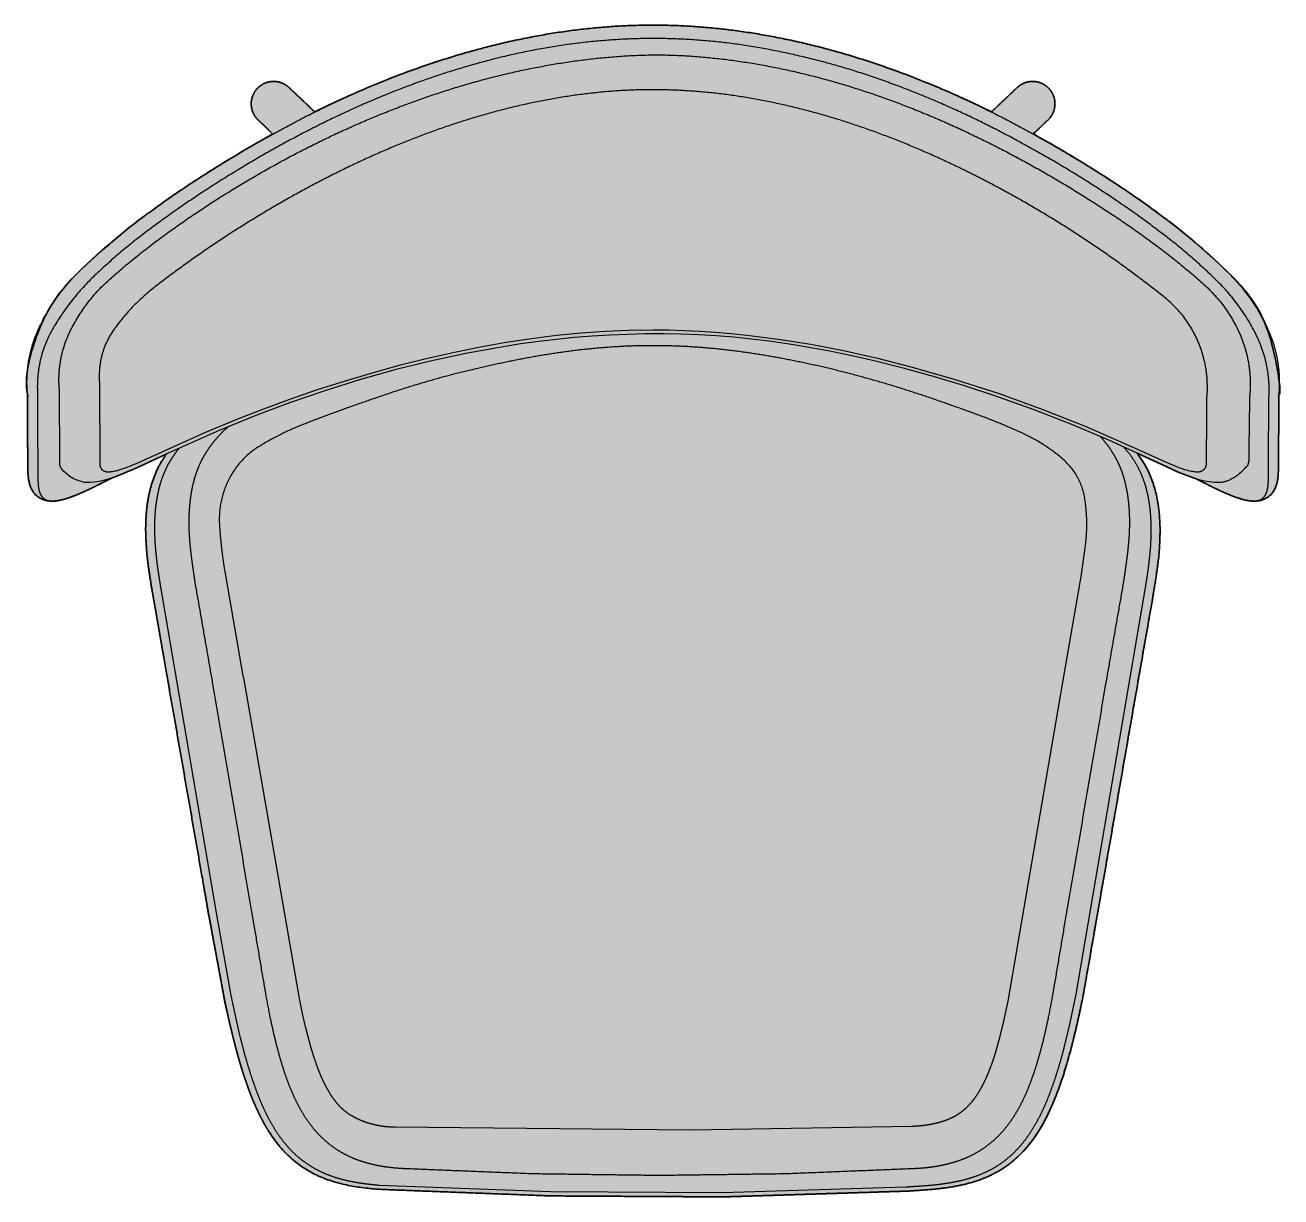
# Model space of a CAD drawing. Header units: millimetres. Extents: x 0 to 1816, y -990 to 745.
# Drawn here: x 57 to 757, y -990 to -336 of the extents above; entities that cross this region are included whole.
import ezdxf

# ---------------------------------------------------------------- set-up
doc = ezdxf.new("R2010")
doc.units = ezdxf.units.MM
doc.layers.add('Blocks', color=7, linetype='Continuous')
doc.layers.add('Blocks$Fill', color=7, linetype='Continuous', true_color=0xffffff)
doc.layers.add('Blocks$Inner', color=7, linetype='Continuous', lineweight=25, true_color=0x007f00)
doc.layers.add('Blocks$Outline', color=7, linetype='Continuous', lineweight=35, true_color=0xff3f3f)

# ---------------------------------------------------------------- blocks, each defined once
blk = doc.blocks.new('Dapper Lounge Chair Top')
at = {"layer": 'Blocks$Fill'}
blk.add_hatch(color=256, dxfattribs=at).paths.add_polyline_path([(-7.65, 166.85), (-8.65, 165.46), (-9.6, 164.03), (-10.51, 162.57), (-11.37, 161.08), (-12.17, 159.56), (-12.93, 158.02), (-13.65, 156.45), (-14.31, 154.87), (-14.93, 153.26), (-15.49, 151.64), (-16.01, 150), (-16.5, 148.35), (-16.94, 146.69), (-17.34, 145.02), (-17.69, 143.34), (-18.01, 141.65), (-18.3, 139.95), (-18.54, 138.25), (-18.76, 136.55), (-18.94, 134.84), (-19.09, 133.12), (-19.2, 131.41), (-19.36, 127.97), (-19.4, 124.53), (-19.34, 121.1), (-19.19, 117.66), (-18.98, 114.23), (-18.69, 110.8), (-18.32, 107.39), (-17.4, 100.57), (-16.89, 97.17), (-16.35, 93.77), (-15.78, 90.38), (15.78, -90.38), (24.88, -139.26), (27.55, -151.41), (30.53, -163.49), (32.16, -169.5), (33.91, -175.47), (35.8, -181.41), (37.86, -187.28), (38.95, -190.2), (40.1, -193.09), (41.31, -195.96), (42.57, -198.81), (43.91, -201.63), (45.31, -204.41), (46.8, -207.14), (48.36, -209.83), (49.18, -211.16), (50.02, -212.47), (50.88, -213.77), (51.77, -215.04), (52.68, -216.31), (53.62, -217.55), (54.58, -218.77), (55.57, -219.97), (56.59, -221.14), (57.63, -222.29), (58.7, -223.42), (59.8, -224.52), (60.92, -225.59), (62.07, -226.63), (63.24, -227.64), (64.45, -228.62), (65.67, -229.57), (66.91, -230.48), (68.18, -231.36), (69.48, -232.21), (70.79, -233.01), (72.11, -233.79), (73.46, -234.53), (74.83, -235.23), (76.21, -235.9), (77.6, -236.53), (79, -237.13), (80.42, -237.7), (81.84, -238.24), (83.28, -238.74), (84.73, -239.22), (86.18, -239.66), (87.64, -240.07), (89.1, -240.46), (92.04, -241.16), (94.99, -241.77), (97.97, -242.29), (100.93, -242.73), (103.91, -243.11), (109.92, -243.71), (206.56, -247.42), (303.27, -247.96), (406.47, -244.71), (416.43, -244.04), (421.41, -243.59), (426.37, -243.01), (428.85, -242.65), (431.33, -242.25), (433.8, -241.79), (436.25, -241.27), (438.71, -240.69), (441.14, -240.04), (443.56, -239.31), (445.96, -238.5), (447.15, -238.06), (448.33, -237.6), (449.51, -237.12), (450.68, -236.62), (451.84, -236.09), (452.98, -235.54), (454.12, -234.96), (455.25, -234.37), (456.37, -233.74), (457.47, -233.09), (458.56, -232.42), (459.64, -231.73), (460.7, -231.01), (461.75, -230.26), (462.78, -229.5), (463.79, -228.71), (464.79, -227.89), (465.78, -227.06), (466.74, -226.2), (467.68, -225.33), (468.61, -224.43), (469.52, -223.51), (470.41, -222.58), (471.29, -221.63), (472.14, -220.65), (472.98, -219.67), (473.79, -218.66), (474.59, -217.65), (476.14, -215.57), (477.61, -213.44), (479.02, -211.27), (480.36, -209.05), (481.65, -206.8), (482.87, -204.51), (484.04, -202.2), (485.16, -199.86), (486.24, -197.5), (487.27, -195.11), (489.2, -190.3), (490.99, -185.43), (492.65, -180.52), (494.2, -175.57), (497.02, -165.6), (499.54, -155.54), (501.83, -145.43), (503.93, -135.28), (527.06, -2.93), (529.37, 10.31), (531.69, 23.54), (534, 36.78), (536.31, 50.01), (538.62, 63.25), (540.93, 76.48), (543.23, 89.72), (545.28, 103), (545.71, 106.33), (546.07, 109.67), (546.36, 113.02), (546.58, 116.37), (546.72, 119.73), (546.77, 123.08), (546.73, 126.44), (546.6, 129.8), (546.5, 131.48), (546.36, 133.15), (546.19, 134.82), (545.99, 136.49), (545.76, 138.15), (545.5, 139.81), (545.2, 141.46), (544.87, 143.11), (544.51, 144.75), (544.1, 146.38), (543.65, 148), (543.15, 149.6), (542.62, 151.19), (542.04, 152.76), (541.41, 154.32), (540.75, 155.87), (540.05, 157.37), (539.31, 158.85), (538.52, 160.3), (537.69, 161.72), (536.82, 163.12), (535.9, 164.49), (534.94, 165.83), (533.93, 167.15), (556.95, 156.61), (561.36, 154.8), (565.83, 153.15), (567, 152.78), (580.58, 146.05), (582.01, 145.42), (583.43, 144.79), (584.86, 144.18), (587.75, 143.03), (589.21, 142.5), (590.69, 142), (592.17, 141.54), (592.92, 141.33), (593.68, 141.13), (594.43, 140.95), (595.2, 140.79), (595.96, 140.66), (596.73, 140.54), (597.12, 140.5), (597.5, 140.46), (597.89, 140.43), (598.28, 140.41), (598.49, 140.4), (599.09, 140.39), (599.7, 140.39), (600, 140.4), (600.3, 140.42), (600.61, 140.44), (600.91, 140.47), (601.21, 140.5), (601.51, 140.54), (601.81, 140.59), (602.11, 140.64), (602.41, 140.69), (602.7, 140.76), (603, 140.83), (603.29, 140.9), (603.58, 140.99), (603.87, 141.08), (604.16, 141.18), (604.45, 141.28), (604.73, 141.39), (605.01, 141.51), (605.28, 141.64), (605.56, 141.77), (605.83, 141.91), (606.09, 142.05), (606.35, 142.21), (606.61, 142.37), (606.86, 142.53), (607.11, 142.71), (607.36, 142.89), (607.6, 143.07), (607.83, 143.27), (608.06, 143.47), (608.28, 143.67), (608.5, 143.88), (608.71, 144.1), (608.92, 144.32), (609.12, 144.55), (609.32, 144.78), (609.5, 145.02), (609.69, 145.26), (609.86, 145.51), (610.04, 145.76), (610.2, 146.01), (610.36, 146.27), (610.51, 146.53), (610.66, 146.8), (610.8, 147.07), (610.93, 147.34), (611.06, 147.61), (611.18, 147.89), (611.3, 148.17), (611.41, 148.45), (611.52, 148.73), (611.62, 149.02), (611.81, 149.6), (611.98, 150.18), (612.05, 150.47), (612.13, 150.77), (612.19, 151.07), (612.46, 152.56), (612.51, 152.86), (612.55, 153.16), (612.59, 153.46), (612.62, 153.76), (612.67, 154.36), (612.71, 154.97), (612.78, 156.18), (612.83, 157.39), (612.87, 158.61), (612.91, 159.82), (612.92, 162.53), (613.1, 200.49), (613.26, 202.89), (613.33, 205.28), (613.34, 207.65), (613.27, 210.01), (613.13, 212.35), (612.91, 214.67), (612.61, 216.98), (612.25, 219.27), (611.8, 221.54), (611.29, 223.8), (610.7, 226.04), (610.03, 228.27), (609.29, 230.48), (608.47, 232.67), (607.58, 234.85), (606.62, 237.01), (605.6, 239.15), (604.53, 241.26), (603.42, 243.34), (602.27, 245.38), (601.08, 247.4), (599.85, 249.39), (598.57, 251.34), (597.25, 253.27), (595.89, 255.17), (594.48, 257.03), (593.04, 258.87), (591.55, 260.67), (590.02, 262.45), (588.44, 264.19), (586.83, 265.91), (585.17, 267.59), (578.36, 274.16), (571.39, 280.5), (564.24, 286.63), (556.93, 292.54), (549.47, 298.27), (541.91, 303.85), (534.25, 309.29), (526.48, 314.6), (510.7, 324.84), (494.66, 334.66), (476.05, 345.3), (484.05, 352.9), (484.42, 353.26), (484.77, 353.62), (484.93, 353.79), (485.08, 353.96), (485.23, 354.13), (485.36, 354.3), (485.63, 354.64), (485.88, 354.98), (486.12, 355.34), (486.34, 355.7), (486.56, 356.07), (486.76, 356.44), (486.94, 356.83), (487.12, 357.22), (487.28, 357.61), (487.43, 358.01), (487.56, 358.42), (487.68, 358.83), (487.79, 359.24), (487.88, 359.66), (487.96, 360.08), (488.02, 360.5), (488.07, 360.92), (488.11, 361.35), (488.13, 361.78), (488.13, 362.2), (488.12, 362.63), (488.1, 363.05), (488.06, 363.48), (488.01, 363.9), (487.94, 364.33), (487.86, 364.74), (487.76, 365.16), (487.65, 365.57), (487.53, 365.98), (487.39, 366.38), (487.24, 366.78), (487.07, 367.18), (486.89, 367.56), (486.7, 367.95), (486.5, 368.32), (486.28, 368.69), (486.05, 369.05), (485.81, 369.4), (485.55, 369.74), (485.29, 370.08), (485.01, 370.4), (484.72, 370.72), (484.43, 371.02), (484.12, 371.32), (483.8, 371.6), (483.47, 371.88), (483.13, 372.14), (482.79, 372.39), (482.43, 372.63), (482.07, 372.85), (481.7, 373.07), (481.33, 373.27), (480.94, 373.45), (480.55, 373.63), (480.16, 373.79), (479.76, 373.94), (479.35, 374.07), (478.94, 374.19), (478.53, 374.3), (478.11, 374.39), (477.69, 374.47), (477.27, 374.53), (476.85, 374.58), (476.42, 374.61), (476, 374.63), (475.57, 374.64), (475.14, 374.63), (474.72, 374.61), (474.29, 374.57), (473.87, 374.51), (473.45, 374.45), (473.03, 374.36), (472.61, 374.27), (472.2, 374.16), (471.79, 374.03), (471.39, 373.9), (470.99, 373.74), (470.59, 373.58), (470.21, 373.4), (469.82, 373.21), (469.45, 373), (469.08, 372.79), (468.72, 372.56), (468.37, 372.31), (468.2, 372.18), (468.01, 372.05), (467.83, 371.9), (467.64, 371.74), (467.25, 371.4), (466.84, 371.03), (452.68, 357.59), (440.34, 363.53), (427.86, 369.16), (419.2, 372.84), (410.48, 376.35), (401.69, 379.7), (392.84, 382.88), (383.93, 385.89), (374.96, 388.7), (365.93, 391.34), (356.85, 393.78), (347.72, 396.03), (338.54, 398.06), (329.31, 399.88), (320.04, 401.49), (310.74, 402.86), (301.41, 403.99), (292.05, 404.88), (282.66, 405.53), (273.26, 405.92), (263.86, 406.05), (254.46, 405.92), (245.07, 405.53), (235.68, 404.88), (226.32, 404), (216.99, 402.86), (207.68, 401.49), (198.41, 399.89), (189.19, 398.07), (180.01, 396.04), (170.88, 393.79), (161.79, 391.34), (152.77, 388.71), (143.8, 385.89), (134.88, 382.89), (126.03, 379.71), (117.24, 376.37), (108.52, 372.85), (99.87, 369.17), (87.35, 363.53), (74.99, 357.57), (60.81, 371.03), (60.4, 371.4), (60.01, 371.74), (59.82, 371.9), (59.63, 372.05), (59.45, 372.18), (59.28, 372.31), (58.93, 372.55), (58.57, 372.78), (58.2, 373), (57.83, 373.21), (57.44, 373.4), (57.06, 373.58), (56.67, 373.74), (56.27, 373.89), (55.86, 374.03), (55.46, 374.16), (55.05, 374.27), (54.63, 374.36), (54.21, 374.44), (53.79, 374.51), (53.37, 374.57), (52.94, 374.6), (52.52, 374.63), (52.09, 374.64), (51.67, 374.63), (51.24, 374.61), (50.82, 374.58), (50.39, 374.53), (49.97, 374.47), (49.55, 374.39), (49.13, 374.3), (48.72, 374.2), (48.31, 374.08), (47.91, 373.95), (47.51, 373.8), (47.11, 373.64), (46.72, 373.47), (46.34, 373.28), (45.96, 373.08), (45.59, 372.87), (45.23, 372.64), (44.88, 372.4), (44.53, 372.15), (44.2, 371.89), (43.87, 371.62), (43.55, 371.34), (43.24, 371.04), (42.94, 370.74), (42.65, 370.43), (42.38, 370.1), (42.11, 369.77), (41.86, 369.43), (41.62, 369.08), (41.38, 368.72), (41.17, 368.35), (40.96, 367.98), (40.77, 367.6), (40.59, 367.21), (40.42, 366.82), (40.27, 366.42), (40.13, 366.02), (40.01, 365.61), (39.9, 365.2), (39.8, 364.78), (39.72, 364.37), (39.65, 363.95), (39.59, 363.52), (39.55, 363.1), (39.53, 362.67), (39.52, 362.25), (39.52, 361.82), (39.54, 361.39), (39.57, 360.97), (39.62, 360.55), (39.68, 360.12), (39.76, 359.71), (39.85, 359.29), (39.95, 358.88), (40.07, 358.47), (40.2, 358.06), (40.35, 357.66), (40.51, 357.27), (40.68, 356.88), (40.87, 356.49), (41.07, 356.12), (41.28, 355.75), (41.5, 355.38), (41.74, 355.03), (41.99, 354.68), (42.25, 354.35), (42.38, 354.18), (42.53, 354), (42.69, 353.83), (42.85, 353.65), (43.21, 353.28), (43.6, 352.9), (51.62, 345.28), (33.07, 334.67), (17.02, 324.86), (1.24, 314.61), (-6.52, 309.31), (-14.19, 303.87), (-21.75, 298.28), (-29.2, 292.55), (-36.52, 286.65), (-43.67, 280.52), (-50.64, 274.18), (-57.45, 267.61), (-59.11, 265.93), (-60.72, 264.21), (-62.3, 262.47), (-63.83, 260.69), (-65.32, 258.89), (-66.76, 257.05), (-68.17, 255.19), (-69.53, 253.29), (-70.85, 251.37), (-72.13, 249.41), (-73.37, 247.42), (-74.56, 245.41), (-75.71, 243.36), (-76.82, 241.28), (-77.88, 239.17), (-78.91, 237.04), (-79.87, 234.87), (-80.77, 232.7), (-81.58, 230.5), (-82.32, 228.29), (-82.99, 226.07), (-83.58, 223.83), (-84.1, 221.57), (-84.54, 219.29), (-84.91, 217), (-85.21, 214.7), (-85.42, 212.37), (-85.57, 210.03), (-85.64, 207.68), (-85.63, 205.31), (-85.55, 202.92), (-85.4, 200.52), (-85.22, 162.55), (-85.2, 161.22), (-85.18, 159.89), (-85.17, 158.55), (-85.14, 157.22), (-85.07, 155.89), (-84.98, 154.56), (-84.86, 153.24), (-84.82, 152.91), (-84.77, 152.58), (-84.72, 152.25), (-84.67, 151.92), (-84.53, 151.27), (-84.39, 150.62), (-84.3, 150.3), (-84.22, 149.97), (-84.12, 149.65), (-84.02, 149.34), (-83.92, 149.02), (-83.81, 148.71), (-83.69, 148.4), (-83.57, 148.09), (-83.43, 147.78), (-83.3, 147.48), (-83.15, 147.18), (-83, 146.88), (-82.84, 146.59), (-82.67, 146.3), (-82.5, 146.02), (-82.32, 145.74), (-82.13, 145.46), (-81.93, 145.19), (-81.73, 144.93), (-81.52, 144.67), (-81.3, 144.42), (-81.08, 144.17), (-80.85, 143.93), (-80.61, 143.7), (-80.36, 143.48), (-80.11, 143.26), (-79.86, 143.05), (-79.59, 142.84), (-79.32, 142.65), (-79.05, 142.46), (-78.77, 142.28), (-78.48, 142.11), (-78.19, 141.95), (-77.9, 141.79), (-77.6, 141.65), (-77.29, 141.51), (-76.99, 141.38), (-76.68, 141.26), (-76.36, 141.15), (-76.05, 141.04), (-75.73, 140.95), (-75.41, 140.86), (-75.08, 140.78), (-74.76, 140.71), (-74.43, 140.64), (-74.1, 140.59), (-73.77, 140.54), (-73.44, 140.49), (-73.11, 140.46), (-72.78, 140.43), (-72.45, 140.41), (-72.12, 140.4), (-71.45, 140.39), (-70.78, 140.4), (-70.39, 140.42), (-70, 140.44), (-69.61, 140.48), (-69.23, 140.52), (-68.45, 140.63), (-67.67, 140.76), (-66.9, 140.92), (-66.13, 141.09), (-65.37, 141.29), (-64.61, 141.5), (-63.11, 141.96), (-61.61, 142.46), (-60.14, 143), (-57.21, 144.16), (-55.76, 144.78), (-54.32, 145.42), (-52.88, 146.05), (-48.61, 148.07), (-38.45, 153.22), (-37.03, 153.72), (-34.22, 154.79), (-31.41, 155.94), (-27.01, 157.86)], flags=0)
at = {"layer": 'Blocks$Inner'}
for p, q in [((60.81, 371.03), (74.99, 357.57)), ((452.68, 357.59), (466.84, 371.03)), ((51.62, 345.28), (43.6, 352.9)), ((484.05, 352.9), (476.05, 345.3))]:
    blk.add_line(p, q, dxfattribs=at)
for points in [[(593.55, 158.04), (592.63, 157.13), (591.88, 156.42), (591.2, 155.81), (590.5, 155.23), (590.16, 154.95), (589.8, 154.68), (589.45, 154.41), (589.08, 154.16), (588.73, 153.91), (588.36, 153.68), (588, 153.45), (587.63, 153.23), (587.07, 152.92), (586.53, 152.64), (586, 152.38), (585.47, 152.14), (584.96, 151.92), (584.46, 151.73), (583.98, 151.55), (583.51, 151.39), (583.19, 151.29), (582.87, 151.19), (582.54, 151.11), (582.21, 151.04), (581.88, 150.98), (581.54, 150.93), (580.82, 150.84), (580.09, 150.77), (579.36, 150.73), (578.63, 150.71), (577.9, 150.72), (576.65, 150.79), (575.41, 150.91), (574.17, 151.06), (572.94, 151.26), (571.71, 151.49), (570.5, 151.77), (569.29, 152.08), (568.1, 152.44), (565.83, 153.15), (561.36, 154.8), (556.95, 156.61), (552.6, 158.56), (517.75, 174.58), (497.54, 183.15), (476.5, 191.33), (454.51, 199.16), (437, 204.88), (420.3, 209.92), (403.39, 214.58), (387.19, 218.64), (378.99, 220.54), (362.47, 224.02), (345.57, 227.1), (338.62, 228.22), (328.7, 229.65), (318.79, 230.86), (308.9, 231.85), (299.01, 232.63), (289.12, 233.2), (279.24, 233.56), (269.36, 233.73), (259.47, 233.69), (249.58, 233.46), (239.68, 233.03), (229.77, 232.41), (219.86, 231.61), (209.94, 230.62), (200.01, 229.44), (190.07, 228.09), (180.12, 226.56), (160.21, 222.97), (140.28, 218.69), (120.36, 213.75), (100.46, 208.17), (80.6, 201.97), (60.84, 195.16), (41.19, 187.79), (21.7, 179.88), (-6.87, 167.22), (-23.57, 159.42), (-27.01, 157.86), (-28.48, 157.21), (-31.41, 155.94), (-34.22, 154.79), (-37.03, 153.72), (-38.38, 153.24), (-39.73, 152.79), (-41.08, 152.37), (-42.43, 151.99), (-43.77, 151.65), (-45.13, 151.35), (-47.87, 150.9), (-50.48, 150.71), (-51.24, 150.71), (-51.99, 150.72), (-52.75, 150.77), (-53.51, 150.84), (-54.33, 151.04), (-55.14, 151.26), (-55.95, 151.5), (-56.75, 151.78), (-57.54, 152.07), (-59.62, 152.88), (-60.38, 153.32), (-61.12, 153.79), (-61.85, 154.29), (-62.56, 154.81), (-63.25, 155.36), (-63.93, 155.93), (-64.58, 156.52), (-65.21, 157.13), (-65.82, 157.77), (-65.9, 157.85)], [(-45.21, 206.3), (-45.01, 161.43), (-45.01, 161.2), (-44.99, 160.97), (-44.98, 160.74), (-44.95, 160.51), (-44.92, 160.31), (-44.89, 160.1), (-44.86, 160), (-44.84, 159.9), (-44.82, 159.8), (-44.79, 159.7), (-44.76, 159.61), (-44.74, 159.52), (-44.71, 159.44), (-44.68, 159.35), (-44.64, 159.26), (-44.61, 159.17), (-44.57, 159.09), (-44.53, 159), (-44.49, 158.93), (-44.45, 158.85), (-44.41, 158.77), (-44.36, 158.7), (-44.32, 158.63), (-44.27, 158.56), (-44.22, 158.48), (-44.17, 158.42), (-44.12, 158.35), (-44.07, 158.28), (-44.01, 158.22), (-43.95, 158.15), (-43.89, 158.09), (-43.83, 158.03), (-43.77, 157.97), (-43.71, 157.91), (-43.64, 157.86), (-43.57, 157.8), (-43.5, 157.74), (-43.43, 157.69), (-43.35, 157.64), (-43.28, 157.59), (-43.2, 157.54), (-43.13, 157.49), (-43.05, 157.44), (-42.96, 157.4), (-42.88, 157.35), (-42.8, 157.31), (-42.62, 157.23), (-42.45, 157.15), (-42.23, 157.06), (-42, 156.98), (-41.78, 156.9), (-41.55, 156.83), (-41.3, 156.8), (-41.05, 156.78), (-40.81, 156.77), (-40.56, 156.76), (-40.31, 156.76), (-40.06, 156.76), (-39.81, 156.77), (-39.56, 156.78), (-39.29, 156.8), (-39.02, 156.82), (-38.47, 156.88), (-37.88, 156.97), (-37.29, 157.07), (-36.61, 157.2), (-35.92, 157.36), (-35.24, 157.53), (-34.57, 157.71), (-33.78, 157.94), (-32.99, 158.18), (-31.42, 158.7), (-29.65, 159.35), (-27.89, 160.03), (-23.77, 161.74), (13.23, 178.41), (32.02, 186.27), (46.5, 191.91), (61.09, 197.26), (76.59, 202.59), (92.2, 207.59), (107.73, 212.21), (122.86, 216.36), (138, 220.16), (153.05, 223.57), (167.44, 226.49), (181.89, 229.07), (195.9, 231.2), (209.95, 232.97), (223.56, 234.31), (237.2, 235.27), (250.33, 235.82), (263.81, 236.01)], [(263.87, 236.01), (272.66, 235.91), (281.27, 235.67), (289.83, 235.26), (298.38, 234.7), (307.24, 233.97), (316.07, 233.07), (333.7, 230.83), (351.96, 227.89), (370.13, 224.38), (389.07, 220.14), (408.39, 215.23), (432.45, 208.32), (456.9, 200.41), (481.41, 191.6), (505.04, 182.2), (531.18, 170.72), (551.53, 161.47), (555.52, 159.83), (557.19, 159.2), (558.87, 158.6), (560.52, 158.08), (561.28, 157.85), (562.05, 157.64), (562.74, 157.47), (563.44, 157.3), (564.14, 157.16), (564.84, 157.03), (565.43, 156.94), (566.03, 156.86), (566.61, 156.81), (566.91, 156.79), (567.2, 156.77), (567.46, 156.77), (567.72, 156.76), (567.98, 156.77), (568.24, 156.77), (568.48, 156.79), (568.71, 156.81), (568.94, 156.83), (569.17, 156.86), (569.36, 156.93), (569.54, 157.01), (569.72, 157.08), (569.9, 157.16), (570.07, 157.25), (570.24, 157.33), (570.41, 157.42), (570.57, 157.52), (570.74, 157.62), (570.82, 157.67), (570.89, 157.73), (570.97, 157.78), (571.05, 157.84), (571.12, 157.9), (571.2, 157.96), (571.27, 158.02), (571.34, 158.08), (571.41, 158.14), (571.48, 158.21), (571.54, 158.28), (571.61, 158.34), (571.67, 158.41), (571.73, 158.48), (571.79, 158.55), (571.84, 158.62), (571.9, 158.69), (571.95, 158.76), (572, 158.84), (572.05, 158.91), (572.1, 158.99), (572.14, 159.07), (572.19, 159.15), (572.23, 159.23), (572.27, 159.31), (572.31, 159.4), (572.35, 159.48), (572.38, 159.57), (572.42, 159.66), (572.45, 159.75), (572.48, 159.85), (572.51, 159.94), (572.54, 160.03), (572.56, 160.13), (572.58, 160.23), (572.6, 160.33), (572.62, 160.43), (572.64, 160.53), (572.66, 160.64), (572.67, 160.75), (572.68, 160.85), (572.69, 160.96), (572.7, 161.07), (572.71, 161.19), (572.71, 161.42), (572.84, 188.35), (572.89, 197.33)], [(-65.96, 157.91), (-66.09, 158.07), (-66.22, 158.24), (-66.34, 158.41), (-66.45, 158.59), (-66.56, 158.77), (-66.66, 158.96), (-66.76, 159.14), (-66.85, 159.33), (-66.93, 159.53), (-67.01, 159.72), (-67.08, 159.92), (-67.14, 160.12), (-67.2, 160.33), (-67.25, 160.53), (-67.29, 160.74), (-67.32, 160.95), (-67.35, 161.15), (-67.37, 161.36), (-67.39, 161.57), (-67.39, 161.79), (-67.39, 162), (-67.38, 162.21), (-67.58, 202.61)], [(596.78, 198.99), (596.73, 189.98)], [(594.64, 159.69), (594.58, 159.54), (594.51, 159.4), (594.44, 159.26), (594.37, 159.12), (594.29, 158.98), (594.2, 158.85), (594.12, 158.71), (594.02, 158.58), (593.93, 158.46), (593.83, 158.34), (593.72, 158.22), (593.61, 158.1), (595.83, 160.31), (596.6, 162.79), (596.73, 189.92)], [(455.77, -164.87), (457.06, -160.27), (457.97, -156.83), (459.64, -149.88), (461.96, -138.8), (493.21, 43.64), (502.97, 99.51), (504.33, 108.9), (505.17, 115.76)], [(24.78, 101.17), (34.92, 42.9), (35.13, 41.72), (66.35, -137.28), (68.02, -145.51), (69.89, -153.71)], [(33.56, -159.15), (31.85, -151.95), (28.38, -135.64), (20.08, -89.44), (-10.77, 91.33)], [(503.93, -135.28), (501.83, -145.43), (499.54, -155.54), (497.02, -165.6), (494.2, -175.57), (492.65, -180.52), (490.99, -185.43), (489.2, -190.3), (487.27, -195.11), (486.24, -197.5), (485.16, -199.86), (484.04, -202.2), (482.87, -204.51), (481.65, -206.8), (480.36, -209.05), (479.02, -211.27), (477.61, -213.44), (476.14, -215.57), (474.59, -217.65), (473.79, -218.66), (472.98, -219.67), (472.14, -220.65), (471.29, -221.63), (470.41, -222.58), (469.52, -223.51), (468.61, -224.43), (467.68, -225.33), (466.74, -226.2), (465.78, -227.06), (464.79, -227.89), (463.79, -228.71), (462.78, -229.5), (461.75, -230.26), (460.7, -231.01), (459.64, -231.73), (458.56, -232.42), (457.47, -233.09), (456.37, -233.74), (455.25, -234.37), (454.12, -234.96), (452.98, -235.54), (451.84, -236.09), (450.68, -236.62), (449.51, -237.12), (448.33, -237.6), (447.15, -238.06), (445.96, -238.5), (443.56, -239.31), (441.14, -240.04), (438.71, -240.69), (436.25, -241.27), (433.8, -241.79), (431.33, -242.25), (428.85, -242.65), (426.37, -243.01), (421.41, -243.59), (416.43, -244.04), (406.47, -244.71), (303.27, -247.96), (206.56, -247.42), (109.92, -243.71), (103.91, -243.11), (100.93, -242.73), (97.97, -242.29), (94.99, -241.77), (92.04, -241.16), (89.1, -240.46), (87.64, -240.07), (86.18, -239.66), (84.73, -239.22), (83.28, -238.74), (81.84, -238.24), (80.42, -237.7), (79, -237.13), (77.6, -236.53), (76.21, -235.9), (74.83, -235.23), (73.46, -234.53), (72.11, -233.79), (70.79, -233.01), (69.48, -232.21), (68.18, -231.36), (66.91, -230.48), (65.67, -229.57), (64.45, -228.62), (63.24, -227.64), (62.07, -226.63), (60.92, -225.59), (59.8, -224.52), (58.7, -223.42), (57.63, -222.29), (56.59, -221.14), (55.57, -219.97), (54.58, -218.77), (53.62, -217.55), (52.68, -216.31), (51.77, -215.04), (50.88, -213.77), (50.02, -212.47), (49.18, -211.16), (48.36, -209.83), (46.8, -207.14), (45.31, -204.41), (43.91, -201.63), (42.57, -198.81), (41.31, -195.96), (40.1, -193.09), (38.95, -190.2), (37.86, -187.28), (35.8, -181.41), (33.91, -175.47), (32.16, -169.5), (30.53, -163.49), (27.55, -151.41), (24.88, -139.26), (15.78, -90.38), (-15.78, 90.38)], [(533.25, 61.42), (499.79, -134.75), (496.45, -150.86), (493.09, -164.85)], [(119.93, -208.87), (284.91, -210.49), (408.19, -208.5)], [(404.8, -242.55), (302.51, -245.62), (206.7, -245.07), (110.95, -241.56)]]:
    blk.add_lwpolyline(points, dxfattribs=at)
for points, degree in [([(-85.4, 200.52), (-86.93, 219.81), (-70.89, 254.26), (-44.01, 280.96), (-14.4, 304.15), (16.89, 325.07), (49.24, 344.27), (82.62, 361.65), (117.11, 376.7), (152.65, 389.08), (189.1, 398.5), (226.27, 404.48), (263.86, 406.57), (301.46, 404.48), (338.63, 398.49), (375.07, 389.08), (410.61, 376.69), (445.11, 361.64), (478.48, 344.25), (510.84, 325.06), (542.12, 304.13), (571.73, 280.94), (598.6, 254.24), (614.63, 219.78), (613.1, 200.49)], 2), ([(607.51, 196.91), (608.85, 215.76), (592.7, 249.21), (566.51, 275.3), (537.55, 297.89), (507.12, 318.49), (475.51, 337.22), (442.96, 354.28), (409.31, 369.05), (374.68, 381.36), (339.13, 390.69), (302.88, 396.83), (266.18, 399.06), (229.45, 397.29), (193.11, 391.7), (157.49, 382.67), (122.71, 370.76), (88.96, 356.24), (56.23, 339.53), (24.57, 320.88), (-6.05, 300.58), (-35.3, 278.33), (-61.86, 252.78), (-80.49, 220.51), (-79.82, 201.55)], 2), ([(-67.58, 202.61), (-69.02, 220.87), (-52.52, 252.65), (-25.83, 276.32), (2.63, 297.34), (32.38, 316.56), (63.21, 333.99), (95.07, 349.47), (127.88, 362.82), (161.52, 373.9), (195.93, 382.31), (230.93, 387.8), (266.31, 389.99), (301.69, 387.65), (336.64, 381.86), (370.94, 373), (404.43, 361.44), (437, 347.52), (468.63, 331.6), (499.29, 313.88), (529.03, 294.63), (557.46, 273.61), (584.23, 249.79), (598.52, 217.13), (596.78, 198.99)], 2), ([(43.6, 352.9), (42.78, 353.68), (41.71, 355.01), (40.84, 356.48), (40.17, 358.05), (39.73, 359.7), (39.51, 361.39), (39.52, 363.1), (39.77, 364.79), (40.24, 366.43), (40.94, 367.99), (41.83, 369.44), (42.92, 370.76), (44.18, 371.92), (45.58, 372.89), (47.1, 373.67), (48.71, 374.23), (50.39, 374.56), (52.09, 374.67), (53.79, 374.54), (55.46, 374.18), (57.07, 373.6), (58.58, 372.81), (59.97, 371.82), (60.81, 371.03)], 2), ([(466.84, 371.03), (467.68, 371.82), (469.07, 372.81), (470.58, 373.61), (472.19, 374.19), (473.86, 374.54), (475.57, 374.67), (477.28, 374.56), (478.95, 374.22), (480.57, 373.66), (482.09, 372.88), (483.49, 371.9), (484.75, 370.74), (485.83, 369.42), (486.73, 367.96), (487.42, 366.39), (487.89, 364.75), (488.13, 363.06), (488.13, 361.35), (487.91, 359.65), (487.46, 358), (486.78, 356.43), (485.9, 354.97), (484.83, 353.63), (484.05, 352.9)], 2), ([(572.89, 197.33), (574.48, 213.95), (561.95, 244.05), (536.07, 264.6), (509.73, 283.46), (482.32, 300.93), (454.04, 316.91), (424.93, 331.35), (395.01, 344), (364.28, 354.56), (332.82, 362.74), (300.77, 368.16), (268.34, 370.4), (235.86, 369.13), (203.68, 364.52), (172.04, 357.08), (141.1, 347.14), (110.95, 335.04), (81.62, 321.06), (53.12, 305.48), (25.46, 288.43), (-1.25, 269.96), (-27.06, 250.06), (-46.37, 223.39), (-45.21, 206.3)], 2), ([(505.17, 115.76), (506.85, 128.68), (502.65, 155.04), (482.41, 172.55), (458.78, 183.47), (434.35, 192.48), (409.77, 201.05), (384.86, 208.58), (359.66, 215.11), (334.18, 220.46), (308.46, 224.49), (282.53, 226.86), (256.49, 227.32), (230.5, 225.72), (204.68, 222.4), (179.11, 217.51), (153.74, 211.67), (128.7, 204.57), (104.03, 196.28), (79.51, 187.52), (55.36, 177.93), (32.74, 164.02), (21.01, 140.35), (22.57, 113.95), (24.78, 101.17)], 2), ([(-85.22, 162.55), (-85.4, 200.52)], 1), ([(-79.82, 201.55), (-79.62, 156.69)], 1), ([(607.25, 152.14), (607.51, 196.91)], 1), ([(613.1, 200.49), (612.92, 162.53)], 1), ([(8.01, 96.43), (7.73, 98.41), (7.17, 102.37), (6.6, 106.33), (6.09, 110.3), (5.64, 114.27), (5.28, 118.25), (5.02, 122.25), (4.88, 126.24), (4.87, 130.24), (4.99, 134.24), (5.28, 138.23), (5.7, 142.21), (6.34, 146.16), (7.13, 150.08), (8.17, 153.94), (9.45, 157.73), (10.99, 161.42), (12.82, 164.98), (14.88, 168.41), (17.17, 171.69), (19.66, 174.82), (22.33, 177.8), (25.18, 180.61), (26.66, 181.95)], 2), ([(513.4, 176.49), (514.62, 175.12), (516.93, 172.29), (519.07, 169.31), (521.03, 166.21), (522.79, 163), (524.33, 159.68), (525.63, 156.25), (526.73, 152.76), (527.6, 149.2), (528.32, 145.61), (528.87, 141.99), (529.27, 138.35), (529.54, 134.7), (529.67, 131.04), (529.69, 127.37), (529.6, 123.71), (529.4, 120.06), (529.1, 116.41), (528.75, 112.76), (528.33, 109.12), (527.83, 105.5), (527.32, 101.87), (526.8, 98.24), (526.55, 96.43)], 2), ([(-10.77, 91.33), (-11.05, 93.09), (-11.62, 96.62), (-12.18, 100.15), (-12.67, 103.69), (-13.12, 107.24), (-13.51, 110.79), (-13.85, 114.35), (-14.09, 117.91), (-14.24, 121.48), (-14.3, 125.06), (-14.27, 128.63), (-14.11, 132.2), (-13.84, 135.77), (-13.42, 139.32), (-12.86, 142.85), (-12.14, 146.35), (-11.25, 149.81), (-10.17, 153.22), (-8.88, 156.55), (-7.39, 159.8), (-5.67, 162.93), (-3.73, 165.94), (-1.59, 168.8), (-0.44, 170.17)], 2), ([(526.33, 170.74), (527.98, 168.91), (531, 164.99), (533.65, 160.81), (535.87, 156.4), (537.68, 151.79), (539.11, 147.06), (540.18, 142.23), (540.95, 137.35), (541.44, 132.43), (541.68, 127.5), (541.71, 122.55), (541.55, 117.61), (541.22, 112.68), (540.72, 107.76), (540.12, 102.86), (539.44, 97.96), (538.64, 93.09), (537.84, 88.21), (537, 83.34), (536.17, 78.47), (535.33, 73.6), (534.5, 68.73), (533.67, 63.86), (533.25, 61.42)], 2), ([(-70.78, 140.4), (-71.45, 140.38), (-72.78, 140.42), (-74.11, 140.57), (-75.41, 140.84), (-76.68, 141.24), (-77.9, 141.78), (-79.06, 142.45), (-80.13, 143.24), (-81.09, 144.16), (-81.95, 145.18), (-82.69, 146.29), (-83.31, 147.47), (-83.82, 148.7), (-84.23, 149.97), (-84.54, 151.27), (-84.79, 152.57), (-84.92, 153.9), (-85.03, 155.23), (-85.11, 156.56), (-85.17, 157.89), (-85.17, 159.22), (-85.19, 160.55), (-85.21, 161.88), (-85.22, 162.55)], 2), ([(-15.78, 90.38), (-16.07, 92.08), (-16.64, 95.47), (-17.14, 98.87), (-17.66, 102.27), (-18.12, 105.68), (-18.52, 109.09), (-18.85, 112.52), (-19.1, 115.95), (-19.28, 119.38), (-19.4, 122.82), (-19.4, 126.25), (-19.31, 129.69), (-19.1, 133.12), (-18.77, 136.55), (-18.32, 139.96), (-17.71, 143.34), (-16.97, 146.7), (-16.03, 150.01), (-14.95, 153.27), (-13.67, 156.47), (-12.2, 159.57), (-10.53, 162.58), (-8.66, 165.47), (-7.65, 166.86)], 2), ([(533.79, 167.32), (538, 162.03), (543.5, 149.71), (546.25, 136.52), (546.95, 123.08), (546.2, 109.66), (544.36, 96.34), (542.09, 83.1), (539.78, 69.87), (537.47, 56.63), (535.15, 43.4), (532.84, 30.16), (530.53, 16.93), (528.22, 3.69), (525.9, -9.55), (523.59, -22.78), (521.28, -36.02), (518.97, -49.25), (516.65, -62.49), (514.34, -75.72), (512.03, -88.96), (509.72, -102.19), (507.4, -115.43), (505.09, -128.66), (503.93, -135.28)], 2), ([(612.92, 162.53), (612.91, 159.82)], 1), ([(-79.62, 156.69), (-79.57, 152.55)], 1), ([(612.91, 159.82), (612.89, 159.21), (612.86, 158), (612.81, 156.79), (612.74, 155.58), (612.67, 154.36), (612.56, 153.16), (612.35, 151.96), (612.14, 150.77), (611.82, 149.59), (611.42, 148.45), (610.94, 147.33), (610.37, 146.26), (609.7, 145.25), (608.93, 144.31), (608.07, 143.45), (607.12, 142.7), (606.1, 142.04), (605.01, 141.5), (603.88, 141.06), (602.71, 140.74), (601.51, 140.53), (600.3, 140.41), (599.09, 140.38), (598.49, 140.4)], 2), ([(-79.57, 152.55), (-79.54, 151.76), (-79.45, 150.19), (-79.31, 148.62), (-79.08, 147.07), (-78.68, 145.54), (-78.08, 144.08), (-77.23, 142.75), (-76.07, 141.67), (-74.68, 140.93), (-73.15, 140.52), (-71.58, 140.37), (-70.01, 140.42), (-68.44, 140.61), (-66.9, 140.91), (-65.37, 141.28), (-63.85, 141.72), (-62.36, 142.2), (-60.87, 142.72), (-59.4, 143.28), (-57.94, 143.86), (-56.48, 144.46), (-55.04, 145.1), (-53.6, 145.73), (-52.88, 146.05)], 2), ([(-52.88, 146.05), (-48.61, 148.07)], 1), ([(-48.61, 148.07), (-38.45, 153.21)], 1), ([(567, 152.78), (576.86, 147.81)], 1), ([(576.86, 147.81), (580.58, 146.05)], 1), ([(580.58, 146.05), (581.3, 145.74), (582.72, 145.11), (584.14, 144.47), (585.58, 143.88), (587.03, 143.31), (588.48, 142.75), (589.95, 142.24), (591.43, 141.76), (592.92, 141.32), (594.43, 140.95), (595.96, 140.64), (597.5, 140.44), (599.06, 140.37), (600.61, 140.48), (602.13, 140.84), (603.54, 141.52), (604.73, 142.53), (605.63, 143.81), (606.27, 145.23), (606.7, 146.73), (606.98, 148.26), (607.12, 149.81), (607.22, 151.36), (607.25, 152.14)], 2), ([(17.97, 39.38), (8.01, 96.43)], 1), ([(526.55, 96.43), (516.39, 38.29)], 1), ([(41.57, -98.57), (17.97, 39.38)], 1), ([(516.39, 38.29), (492.98, -98.57)], 1), ([(46.82, -129.68), (41.57, -98.57)], 1), ([(492.98, -98.57), (487.73, -129.68)], 1), ([(47.94, -136.15), (46.82, -129.68)], 1), ([(487.73, -129.68), (486.62, -136.15)], 1), ([(50.29, -148.44), (47.94, -136.15)], 1), ([(486.62, -136.15), (484.27, -148.44)], 1), ([(51.92, -155.92), (50.29, -148.44)], 1), ([(69.89, -153.71), (70.33, -155.43), (71.22, -158.89), (72.13, -162.34), (73.12, -165.77), (74.17, -169.18), (75.3, -172.57), (76.51, -175.93), (77.82, -179.24), (79.25, -182.51), (80.84, -185.72), (82.55, -188.85), (84.44, -191.87), (86.54, -194.76), (88.89, -197.46), (91.52, -199.87), (94.43, -201.95), (97.52, -203.73), (100.77, -205.22), (104.12, -206.45), (107.55, -207.43), (111.05, -208.17), (114.58, -208.66), (118.15, -208.89), (119.93, -208.87)], 2), ([(484.27, -148.44), (482.64, -155.92)], 1), ([(110.95, -241.56), (108.27, -241.3), (102.91, -240.73), (97.59, -239.91), (92.32, -238.81), (87.12, -237.4), (82.04, -235.61), (77.13, -233.41), (72.43, -230.76), (68.02, -227.67), (63.91, -224.18), (60.16, -220.31), (56.73, -216.15), (53.65, -211.74), (50.85, -207.14), (48.32, -202.39), (46.02, -197.51), (43.91, -192.56), (42, -187.52), (40.22, -182.44), (38.57, -177.32), (37.01, -172.16), (35.57, -166.98), (34.23, -161.76), (33.56, -159.15)], 2), ([(125.44, -232.25), (122.9, -232.15), (117.86, -231.71), (112.83, -231.04), (107.86, -230.06), (102.96, -228.74), (98.15, -227.15), (93.5, -225.13), (89.05, -222.71), (84.83, -219.89), (80.87, -216.72), (77.22, -213.2), (73.87, -209.4), (70.85, -205.33), (68.12, -201.06), (65.67, -196.62), (63.45, -192.06), (61.42, -187.42), (59.61, -182.69), (57.93, -177.9), (56.41, -173.07), (55.03, -168.19), (53.71, -163.3), (52.5, -158.38), (51.92, -155.92)], 2), ([(482.64, -155.92), (481.3, -161.5)], 1), ([(493.09, -164.85), (492.36, -167.59), (490.85, -173.06), (489.22, -178.5), (487.46, -183.89), (485.56, -189.23), (483.48, -194.52), (481.2, -199.71), (478.67, -204.79), (475.87, -209.73), (472.76, -214.47), (469.29, -218.97), (465.45, -223.15), (461.22, -226.94), (456.64, -230.29), (451.73, -233.16), (446.58, -235.54), (441.24, -237.45), (435.76, -238.95), (430.2, -240.09), (424.59, -240.95), (418.95, -241.57), (413.29, -241.98), (407.63, -242.36), (404.8, -242.55)], 2), ([(408.19, -208.5), (409.72, -208.43), (412.79, -208.22), (415.85, -207.86), (418.89, -207.39), (421.9, -206.75), (424.87, -205.94), (427.78, -204.95), (430.61, -203.73), (433.33, -202.28), (435.88, -200.56), (438.26, -198.6), (440.45, -196.44), (442.45, -194.1), (444.26, -191.61), (445.91, -189.02), (447.43, -186.34), (448.82, -183.59), (450.11, -180.8), (451.3, -177.96), (452.42, -175.1), (453.44, -172.19), (454.43, -169.28), (455.32, -166.34), (455.77, -164.87)], 2), ([(481.3, -161.5), (480.71, -163.83), (479.44, -168.48), (478.13, -173.11), (476.69, -177.71), (475.1, -182.26), (473.39, -186.77), (471.5, -191.2), (469.44, -195.55), (467.16, -199.8), (464.65, -203.91), (461.88, -207.86), (458.82, -211.58), (455.48, -215.06), (451.86, -218.25), (447.99, -221.11), (443.89, -223.65), (439.58, -225.81), (435.11, -227.62), (430.51, -229.06), (425.84, -230.24), (421.11, -231.14), (416.33, -231.75), (411.53, -232.16), (409.12, -232.25)], 2), ([(196.33, -235.11), (125.44, -232.25)], 1), ([(267.28, -236.06), (196.33, -235.11)], 1), ([(338.22, -235.11), (267.28, -236.06)], 1), ([(409.12, -232.25), (338.22, -235.11)], 1)]:
    blk.add_open_spline(points, degree=degree, dxfattribs=at)
at = {"layer": 'Blocks$Outline'}
for points in [[(-38.45, 153.22), (-38.38, 153.24), (-37.03, 153.72), (-34.22, 154.79), (-31.41, 155.94), (-28.48, 157.21), (-27.01, 157.86), (-23.57, 159.42), (-7.65, 166.85)], [(533.93, 167.15), (552.6, 158.56), (556.95, 156.61), (561.36, 154.8), (565.83, 153.15), (567, 152.78)]]:
    blk.add_lwpolyline(points, dxfattribs=at)
for points, knots in [([(452.68, 357.59), (440.42, 363.68), (410.61, 376.69), (375.07, 389.08), (338.63, 398.49), (301.46, 404.48), (263.86, 406.57), (226.27, 404.48), (189.1, 398.5), (152.65, 389.08), (117.11, 376.7), (87.28, 363.68), (74.99, 357.57)], [-77.697355, -77.697355, -77.697355, -76.969245, -75.969245, -74.969245, -73.969245, -72.969245, -71.969245, -70.969245, -69.969245, -68.969245, -67.969245, -67.23936, -67.23936, -67.23936]), ([(74.99, 357.57), (67.9, 364.3), (60.81, 371.03), (59.97, 371.82), (58.58, 372.81), (57.07, 373.6), (55.46, 374.18), (53.79, 374.54), (52.09, 374.67), (50.39, 374.56), (48.71, 374.23), (47.1, 373.67), (45.58, 372.89), (44.18, 371.92), (42.92, 370.76), (41.83, 369.44), (40.94, 367.99), (40.24, 366.43), (39.77, 364.79), (39.52, 363.1), (39.51, 361.39), (39.73, 359.7), (40.17, 358.05), (40.84, 356.48), (41.71, 355.01), (42.78, 353.68), (43.6, 352.9), (47.61, 349.09), (51.62, 345.28)], [-53.51679, -53.51679, -53.51679, -33.96897, -33.96897, -32.96897, -31.96897, -30.96897, -29.96897, -28.96897, -27.96897, -26.96897, -25.96897, -24.96897, -23.96897, -22.96897, -21.96897, -20.96897, -19.96897, -18.96897, -17.96897, -16.96897, -15.96897, -14.96897, -13.96897, -12.96897, -11.96897, -10.96897, -10.96897, 0.087682, 0.087682, 0.087682]), ([(476.05, 345.3), (480.05, 349.1), (484.05, 352.9), (484.83, 353.63), (485.9, 354.97), (486.78, 356.43), (487.46, 358), (487.91, 359.65), (488.13, 361.35), (488.13, 363.06), (487.89, 364.75), (487.42, 366.39), (486.73, 367.96), (485.83, 369.42), (484.75, 370.74), (483.49, 371.9), (482.09, 372.88), (480.57, 373.66), (478.95, 374.22), (477.28, 374.56), (475.57, 374.67), (473.86, 374.54), (472.19, 374.19), (470.58, 373.61), (469.07, 372.81), (467.68, 371.82), (466.84, 371.03), (459.76, 364.31), (452.68, 357.59)], [-53.520757, -53.520757, -53.520757, -42.491463, -42.491463, -41.491463, -40.491463, -39.491463, -38.491463, -37.491463, -36.491463, -35.491463, -34.491463, -33.491463, -32.491463, -31.491463, -30.491463, -29.491463, -28.491463, -27.491463, -26.491463, -25.491463, -24.491463, -23.491463, -22.491463, -21.491463, -20.491463, -19.491463, -19.491463, 0.030767, 0.030767, 0.030767]), ([(51.62, 345.28), (42.26, 340.12), (16.89, 325.07), (-14.4, 304.15), (-44.01, 280.96), (-70.89, 254.26), (-86.93, 219.81), (-85.4, 200.52), (-85.31, 181.53), (-85.22, 162.55), (-85.21, 161.88), (-85.19, 160.55), (-85.17, 159.22), (-85.17, 157.89), (-85.11, 156.56), (-85.03, 155.23), (-84.92, 153.9), (-84.79, 152.57), (-84.54, 151.27), (-84.23, 149.97), (-83.82, 148.7), (-83.31, 147.47), (-82.69, 146.29), (-81.95, 145.18), (-81.09, 144.16), (-80.13, 143.24), (-79.06, 142.45), (-77.9, 141.78), (-76.68, 141.24), (-75.41, 140.84), (-74.11, 140.57), (-72.78, 140.42), (-71.45, 140.38), (-70.78, 140.4)], [-66.537472, -66.537472, -66.537472, -65.969245, -64.969245, -63.969245, -62.969245, -61.969245, -60.969245, -60.969245, -23, -23, -22, -21, -20, -19, -18, -17, -16, -15, -14, -13, -12, -11, -10, -9, -8, -7, -6, -5, -4, -3, -2, -1, 0, 0, 0]), ([(598.49, 140.4), (599.09, 140.38), (600.3, 140.41), (601.51, 140.53), (602.71, 140.74), (603.88, 141.06), (605.01, 141.5), (606.1, 142.04), (607.12, 142.7), (608.07, 143.45), (608.93, 144.31), (609.7, 145.25), (610.37, 146.26), (610.94, 147.33), (611.42, 148.45), (611.82, 149.59), (612.14, 150.77), (612.35, 151.96), (612.56, 153.16), (612.67, 154.36), (612.74, 155.58), (612.81, 156.79), (612.86, 158), (612.89, 159.21), (612.91, 159.82), (612.91, 161.18), (612.92, 162.53), (613.01, 181.51), (613.1, 200.49), (614.63, 219.78), (598.6, 254.24), (571.73, 280.94), (542.12, 304.13), (510.84, 325.06), (485.44, 340.13), (476.05, 345.3)], [-147.642622, -147.642622, -147.642622, -146.642622, -145.642622, -144.642622, -143.642622, -142.642622, -141.642622, -140.642622, -139.642622, -138.642622, -137.642622, -136.642622, -135.642622, -134.642622, -133.642622, -132.642622, -131.642622, -130.642622, -129.642622, -128.642622, -127.642622, -126.642622, -125.642622, -124.642622, -124.642622, -121.92622, -121.92622, -83.969245, -83.969245, -82.969245, -81.969245, -80.969245, -79.969245, -78.969245, -78.399258, -78.399258, -78.399258]), ([(-7.65, 166.85), (-8.67, 165.47), (-10.53, 162.58), (-12.2, 159.57), (-13.67, 156.47), (-14.95, 153.27), (-16.03, 150.01), (-16.97, 146.7), (-17.71, 143.34), (-18.32, 139.96), (-18.77, 136.55), (-19.1, 133.12), (-19.31, 129.69), (-19.4, 126.25), (-19.4, 122.82), (-19.28, 119.38), (-19.1, 115.95), (-18.85, 112.52), (-18.52, 109.09), (-18.12, 105.68), (-17.66, 102.27), (-17.14, 98.87), (-16.64, 95.47), (-16.07, 92.08), (-15.78, 90.38), (0, 0), (15.78, -90.38), (20.33, -114.82), (24.88, -139.26), (26.21, -145.34), (27.55, -151.41), (29.04, -157.45), (30.53, -163.49), (31.35, -166.5), (32.16, -169.5), (33.04, -172.49), (33.91, -175.47), (34.86, -178.44), (35.8, -181.41), (36.83, -184.34), (37.86, -187.28), (38.41, -188.74), (38.95, -190.2), (39.53, -191.65), (40.1, -193.09), (40.71, -194.53), (41.31, -195.96), (41.94, -197.39), (42.57, -198.81), (43.24, -200.22), (43.91, -201.63), (44.61, -203.02), (45.31, -204.41), (46.05, -205.78), (46.8, -207.14), (47.58, -208.49), (48.36, -209.83), (48.77, -210.5), (49.18, -211.16), (49.6, -211.81), (50.02, -212.47), (50.45, -213.12), (50.88, -213.77), (51.32, -214.4), (51.77, -215.04), (52.22, -215.67), (52.68, -216.31), (53.15, -216.93), (53.62, -217.55), (54.1, -218.16), (54.58, -218.77), (55.08, -219.37), (55.57, -219.97), (56.08, -220.55), (56.59, -221.14), (57.11, -221.72), (57.63, -222.29), (58.17, -222.86), (58.7, -223.42), (59.25, -223.97), (59.8, -224.52), (60.36, -225.05), (60.92, -225.59), (61.5, -226.11), (62.07, -226.63), (62.66, -227.14), (63.24, -227.64), (63.85, -228.13), (64.45, -228.62), (65.06, -229.09), (65.67, -229.57), (66.29, -230.02), (66.91, -230.48), (67.55, -230.92), (68.18, -231.36), (68.83, -231.78), (69.48, -232.21), (70.13, -232.61), (70.79, -233.01), (71.45, -233.4), (72.11, -233.79), (72.79, -234.16), (73.46, -234.53), (74.15, -234.88), (74.83, -235.23), (75.52, -235.56), (76.21, -235.9), (76.9, -236.22), (77.6, -236.53), (78.3, -236.83), (79, -237.13), (79.71, -237.42), (80.42, -237.7), (81.13, -237.97), (81.84, -238.24), (82.56, -238.49), (83.28, -238.74), (84, -238.98), (84.73, -239.22), (85.45, -239.44), (86.18, -239.66), (86.91, -239.87), (87.64, -240.07), (88.37, -240.27), (89.1, -240.46), (90.57, -240.81), (92.04, -241.16), (93.51, -241.47), (94.99, -241.77), (96.48, -242.03), (97.97, -242.29), (99.45, -242.51), (100.93, -242.73), (102.42, -242.92), (103.91, -243.11), (106.92, -243.41), (109.92, -243.71), (158.24, -245.56), (206.56, -247.42), (254.92, -247.69), (303.27, -247.96), (354.87, -246.33), (406.47, -244.71), (411.45, -244.37), (416.43, -244.04), (418.92, -243.81), (421.41, -243.59), (423.89, -243.3), (426.37, -243.01), (427.61, -242.83), (428.85, -242.65), (430.09, -242.45), (431.33, -242.25), (432.56, -242.02), (433.8, -241.79), (435.02, -241.53), (436.25, -241.27), (437.48, -240.98), (438.71, -240.69), (439.93, -240.36), (441.14, -240.04), (442.35, -239.67), (443.56, -239.31), (444.76, -238.9), (445.96, -238.5), (446.55, -238.28), (447.15, -238.06), (447.74, -237.83), (448.33, -237.6), (448.92, -237.36), (449.51, -237.12), (450.09, -236.87), (450.68, -236.62), (451.26, -236.35), (451.84, -236.09), (452.41, -235.81), (452.98, -235.54), (453.55, -235.25), (454.12, -234.96), (454.69, -234.66), (455.25, -234.37), (455.81, -234.05), (456.37, -233.74), (456.92, -233.42), (457.47, -233.09), (458.02, -232.76), (458.56, -232.42), (459.1, -232.07), (459.64, -231.73), (460.17, -231.37), (460.7, -231.01), (461.23, -230.64), (461.75, -230.26), (462.26, -229.88), (462.78, -229.5), (463.29, -229.1), (463.79, -228.71), (464.29, -228.3), (464.79, -227.89), (465.29, -227.48), (465.78, -227.06), (466.26, -226.63), (466.74, -226.2), (467.21, -225.77), (467.68, -225.33), (468.15, -224.88), (468.61, -224.43), (469.07, -223.97), (469.52, -223.51), (469.97, -223.05), (470.41, -222.58), (470.85, -222.1), (471.29, -221.63), (471.71, -221.14), (472.14, -220.65), (472.56, -220.16), (472.98, -219.67), (473.39, -219.17), (473.79, -218.66), (474.19, -218.16), (474.59, -217.65), (475.37, -216.61), (476.14, -215.57), (476.88, -214.5), (477.61, -213.44), (478.32, -212.35), (479.02, -211.27), (479.69, -210.16), (480.36, -209.05), (481, -207.92), (481.65, -206.8), (482.26, -205.65), (482.87, -204.51), (483.46, -203.35), (484.04, -202.2), (484.6, -201.03), (485.16, -199.86), (485.7, -198.68), (486.24, -197.5), (486.75, -196.31), (487.27, -195.11), (488.23, -192.71), (489.2, -190.3), (490.09, -187.87), (490.99, -185.43), (491.82, -182.98), (492.65, -180.52), (493.42, -178.05), (494.2, -175.57), (495.61, -170.58), (497.02, -165.6), (498.28, -160.57), (499.54, -155.54), (500.68, -150.49), (501.83, -145.43), (502.88, -140.36), (503.93, -135.28), (505.09, -128.66), (507.4, -115.43), (509.72, -102.19), (512.03, -88.96), (514.34, -75.72), (516.65, -62.49), (518.97, -49.25), (521.28, -36.02), (523.59, -22.78), (525.9, -9.55), (528.22, 3.69), (530.53, 16.93), (532.84, 30.16), (535.15, 43.4), (537.47, 56.63), (539.78, 69.87), (542.09, 83.1), (544.36, 96.34), (546.2, 109.66), (546.95, 123.08), (546.25, 136.52), (543.5, 149.71), (538.04, 161.93), (533.93, 167.15)], [-888.210946, -888.210946, -888.210946, -887.212655, -886.212655, -885.212655, -884.212655, -883.212655, -882.212655, -881.212655, -880.212655, -879.212655, -878.212655, -877.212655, -876.212655, -875.212655, -874.212655, -873.212655, -872.212655, -871.212655, -870.212655, -869.212655, -868.212655, -867.212655, -866.212655, -865.212655, -865.212655, -681.724917, -681.724917, -632.001576, -632.001576, -619.56143, -619.56143, -607.11781, -607.11781, -600.892841, -600.892841, -594.670386, -594.670386, -588.442403, -588.442403, -582.218923, -582.218923, -579.10201, -579.10201, -575.987104, -575.987104, -572.874229, -572.874229, -569.763085, -569.763085, -566.643699, -566.643699, -563.527751, -563.527751, -560.415297, -560.415297, -557.305746, -557.305746, -555.746969, -555.746969, -554.189351, -554.189351, -552.632948, -552.632948, -551.077755, -551.077755, -549.519767, -549.519767, -547.963179, -547.963179, -546.408049, -546.408049, -544.854365, -544.854365, -543.300806, -543.300806, -541.74681, -541.74681, -540.192813, -540.192813, -538.639255, -538.639255, -537.089208, -537.089208, -535.538648, -535.538648, -533.988088, -533.988088, -532.438041, -532.438041, -530.893458, -530.893458, -529.34834, -529.34834, -527.803222, -527.803222, -526.25864, -526.25864, -524.721182, -524.721182, -523.183222, -523.183222, -521.645262, -521.645262, -520.107805, -520.107805, -518.577963, -518.577963, -517.049907, -517.049907, -515.523312, -515.523312, -513.997927, -513.997927, -512.473574, -512.473574, -510.950145, -510.950145, -509.427598, -509.427598, -507.905956, -507.905956, -506.393486, -506.393486, -504.882064, -504.882064, -501.861309, -501.861309, -498.841847, -498.841847, -495.822865, -495.822865, -492.822512, -492.822512, -489.822622, -489.822622, -483.81941, -483.81941, -387.110092, -387.110092, -290.400774, -290.400774, -187.175655, -187.175655, -177.201049, -177.201049, -172.200569, -172.200569, -167.203863, -167.203863, -164.694585, -164.694585, -162.18552, -162.18552, -159.676264, -159.676264, -157.166054, -157.166054, -154.64366, -154.64366, -152.12001, -152.12001, -149.594694, -149.594694, -147.066801, -147.066801, -145.797243, -145.797243, -144.526888, -144.526888, -143.255755, -143.255755, -141.983829, -141.983829, -140.711069, -140.711069, -139.437397, -139.437397, -138.162704, -138.162704, -136.886844, -136.886844, -135.606623, -135.606623, -134.326108, -134.326108, -133.045592, -133.045592, -131.765371, -131.765371, -130.480584, -130.480584, -129.19549, -129.19549, -127.910395, -127.910395, -126.625608, -126.625608, -125.337047, -125.337047, -124.048187, -124.048187, -122.759327, -122.759327, -121.470766, -121.470766, -120.179327, -120.179327, -118.887621, -118.887621, -117.595915, -117.595915, -116.304476, -116.304476, -115.010964, -115.010964, -113.717226, -113.717226, -112.423487, -112.423487, -111.129975, -111.129975, -108.539753, -108.539753, -105.949531, -105.949531, -103.361434, -103.361434, -100.770466, -100.770466, -98.176606, -98.176606, -95.580268, -95.580268, -92.989752, -92.989752, -90.39752, -90.39752, -87.803409, -87.803409, -85.207512, -85.207512, -80.023494, -80.023494, -74.834854, -74.834854, -69.650608, -69.650608, -64.463536, -64.463536, -54.094491, -54.094491, -43.727536, -43.727536, -33.364592, -33.364592, -23, -23, -22, -21, -20, -19, -18, -17, -16, -15, -14, -13, -12, -11, -10, -9, -8, -7, -6, -5, -4, -3, -2, -1, -0.016454, -0.016454, -0.016454]), ([(-70.78, 140.4), (-70, 140.43), (-68.44, 140.61), (-66.9, 140.91), (-65.37, 141.28), (-63.85, 141.72), (-62.36, 142.2), (-60.87, 142.72), (-59.4, 143.28), (-57.94, 143.86), (-56.48, 144.46), (-55.04, 145.1), (-53.6, 145.73), (-52.88, 146.05), (-50.75, 147.06), (-48.61, 148.07), (-43.53, 150.64), (-38.45, 153.22)], [165.929893, 165.929893, 165.929893, 166.923496, 167.923496, 168.923496, 169.923496, 170.923496, 171.923496, 172.923496, 173.923496, 174.923496, 175.923496, 176.923496, 177.923496, 177.923496, 182.646904, 182.646904, 194.039473, 194.039473, 194.039473]), ([(567, 152.78), (571.93, 150.29), (576.86, 147.81), (578.72, 146.93), (580.58, 146.05), (581.3, 145.74), (582.72, 145.11), (584.14, 144.47), (585.58, 143.88), (587.03, 143.31), (588.48, 142.75), (589.95, 142.24), (591.43, 141.76), (592.92, 141.32), (594.43, 140.95), (595.96, 140.64), (597.5, 140.44), (598.38, 140.4), (598.49, 140.4)], [0, 0, 0, 11.033945, 11.033945, 15.152904, 15.152904, 16.152904, 17.152904, 18.152904, 19.152904, 20.152904, 21.152904, 22.152904, 23.152904, 24.152904, 25.152904, 26.152904, 27.152904, 27.284466, 27.284466, 27.284466])]:
    blk.add_open_spline(points, degree=2, knots=knots, dxfattribs=at)

msp = doc.modelspace()

# ---------------------------------------------------------------- block references
at = {"layer": 'Blocks'}
msp.add_blockref('Dapper Lounge Chair Top', (143.19, -742.37), dxfattribs=at)

doc.saveas('drawing.dxf')
